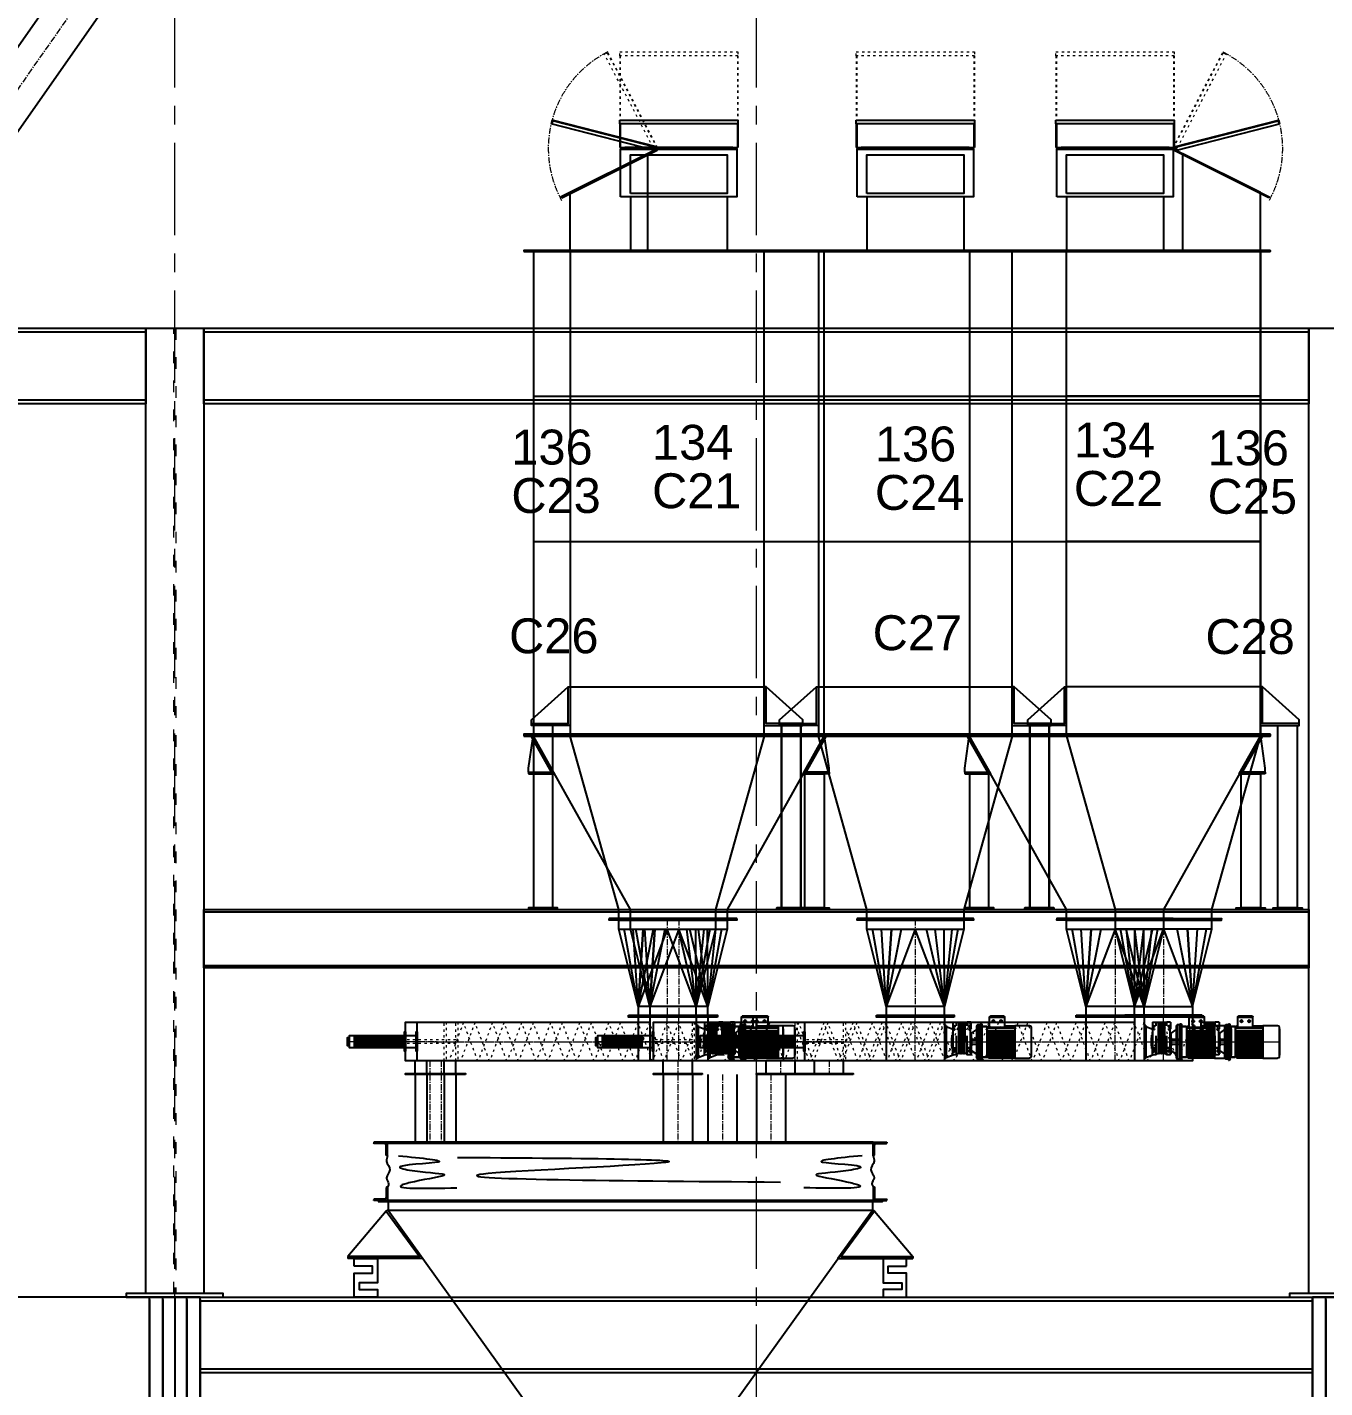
# Model space of a CAD drawing. Header units: millimetres. Extents: x 3220 to 226993, y 817 to 176024.
# Drawn here: x 154507 to 161200, y 98075 to 105095 of the extents above; entities that cross this region are included whole.
import ezdxf

# ---------------------------------------------------------------- set-up
doc = ezdxf.new("R2010")
doc.units = ezdxf.units.MM
for name, pattern in [('ACAD_ISO03W100', [30, 12, -18]), ('AXES', [50.8, 31.75, -6.35, 6.35, -6.35]), ('CENTER', [10.16, 6.35, -1.27, 1.27, -1.27]), ('DASHED2', [9.525, 6.35, -3.175])]:
    doc.linetypes.add(name, pattern=pattern)
for name, color, linetype, lineweight in [('Axe', 1, 'AXES', 9), ('Cache', 3, 'ACAD_ISO03W100', 13), ('DESSIN', 7, 'Continuous', 25), ('RAHMEN025', 7, 'Continuous', 50)]:
    doc.layers.add(name, color=color, linetype=linetype, lineweight=lineweight)
for name, color, linetype in [('D3', 7, 'Continuous'), ('Repère', 76, 'Continuous'), ('TB', 7, 'Continuous')]:
    doc.layers.add(name, color=color, linetype=linetype)
doc.styles.get("Standard").update_dxf_attribs({"font": 'arial.ttf'})

# ---------------------------------------------------------------- blocks, each defined once
blk = doc.blocks.new('cell 2.5x2.5x10.2')
at = {"layer": 'Axe', "lineweight": -3, "ltscale": 25}
blk.add_line((3000, 1000), (3000, -10000), dxfattribs=at)
at = {"layer": 'DESSIN', "color": 4}
for p, q in [((3130.5, 1000), (-130.5, 1000)), ((2869.5, -10000), (2869.5, 1000)), ((2869.5, 988), (2869.5, -10000)), ((2937.9, -10000), (2937.9, 1000)), ((2937.9, 988), (2937.9, -10000)), ((3062.1, -10000), (3062.1, 1000)), ((3062.1, 988), (3062.1, -10000)), ((3130.5, -10000), (3130.5, 1000)), ((3130.5, 988), (3130.5, -10000))]:
    blk.add_line(p, q, dxfattribs=at)
blk = doc.blocks.new('silo 3x3x8.50 m')
at = {"layer": 'Axe', "lineweight": -3, "ltscale": 25}
for p, q in [((0, 7500), (0, 1000)), ((3000, 7500), (3000, 1000))]:
    blk.add_line(p, q, dxfattribs=at)
at = {"layer": 'DESSIN', "color": 4}
for p, q in [((3130.5, 7500), (-130.5, 7500)), ((-130.5, 1000), (-130.5, 7500)), ((-130.5, 7488), (-130.5, 1000)), ((-62.1, 1000), (-62.1, 7500)), ((-62.1, 7488), (-62.1, 1000)), ((62.1, 1000), (62.1, 7500)), ((62.1, 7488), (62.1, 1000)), ((130.5, 1000), (130.5, 7500)), ((130.5, 7488), (130.5, 1000)), ((2869.5, 1000), (2869.5, 7500)), ((2869.5, 7488), (2869.5, 1000)), ((2937.9, 1000), (2937.9, 7500)), ((2937.9, 7488), (2937.9, 1000)), ((3062.1, 1000), (3062.1, 7500)), ((3062.1, 7488), (3062.1, 1000)), ((3130.5, 1000), (3130.5, 7500)), ((3130.5, 7488), (3130.5, 1000)), ((130.5, 6500), (2869.5, 6500)), ((130.5, 4500), (2869.5, 4500)), ((130.5, 2500), (2869.5, 2500)), ((3130.5, 1000), (-130.5, 1000)), ((2910, 1000), (90, 1000))]:
    blk.add_line(p, q, dxfattribs=at)
at = {"layer": 'DESSIN'}
for p, q in [((2959, 6039.7), (2959, 6040)), ((2959, 5960), (2959, 5960.3)), ((2959, 1960), (2959, 1960.3))]:
    blk.add_line(p, q, dxfattribs=at)
blk = doc.blocks.new('section c-d')
for points in [[(5850, 25610), (150, 25610), (150, 26000), (5850, 26000)], [(150, 25981), (5850, 25981), (5850, 25629), (150, 25629)], [(6150, 21020), (5850, 21020), (5850, 26000), (6150, 26000)], [(11850, 25610), (6150, 25610), (6150, 26000), (11850, 26000)], [(6150, 25981), (11850, 25981), (11850, 25629), (6150, 25629)], [(12150, 21020), (11850, 21020), (11850, 26000), (12150, 26000)], [(6150, 23000), (11850, 23000), (11850, 22700), (6150, 22700)], [(11850, 22710.7), (6150, 22710.7), (6150, 22989.3), (11850, 22989.3)], [(5750, 21000), (6250, 21000), (6250, 21020), (5750, 21020)], [(11869.5, 20610), (6130.5, 20610), (6130.5, 21000), (11869.5, 21000)], [(11750, 21000), (12250, 21000), (12250, 21020), (11750, 21020)], [(6130.5, 20981), (11869.5, 20981), (11869.5, 20629), (6130.5, 20629)]]:
    blk.add_lwpolyline(points, close=True)
at = {"layer": 'Axe', "ltscale": 15}
for p, q in [((6000, -4000), (6000, 33323.9)), ((9000, -4000), (9000, 33323.9))]:
    blk.add_line(p, q, dxfattribs=at)
at = {"layer": 'Cache', "ltscale": 5}
blk.add_lwpolyline([(5994.5, 26000), (6005.5, 26000), (6005.5, 21020), (5994.5, 21020)], close=True, dxfattribs=at)
blk.add_blockref('cell 2.5x2.5x10.2', (3000, 20000))
at = {"color": 2}
blk.add_blockref('silo 3x3x8.50 m', (12000, 13500), dxfattribs=at)
blk = doc.blocks.new('134')
at = {"color": 5}
for p, q in [((-305, 5004.5), (-305, 4883)), ((-302, 5004.5), (-302, 4883)), ((302, 5004.5), (302, 4883)), ((305, 5004.5), (305, 4883)), ((-305, 4883), (305, 4883))]:
    blk.add_line(p, q, dxfattribs=at)
at = {"color": 30}
for p, q in [((-758.7, 1840.1), (-750, 1845)), ((758.7, 1840.1), (750, 1845)), ((-775, 1660), (-775, 1650)), ((775, 1660), (775, 1650)), ((-250, 950), (250, 950)), ((-250, 850), (250, 850))]:
    blk.add_line(p, q, dxfattribs=at)
at = {"color": 252}
for p, q in [((-150, 450.3), (-221.1, 850.2)), ((-150, 450.3), (-174.7, 850.2)), ((-150, 450.3), (-71.1, 850.3)), ((-150, 450.3), (-123.1, 850.1)), ((-123.1, 850.1), (-150, 450.3)), ((0, 850), (-150, 450.3)), ((149.9, 450), (0, 850)), ((55.9, 850.3), (149.9, 450)), ((149.7, 450.4), (102, 849.9)), ((149.9, 450.1), (148.2, 849.9)), ((149.9, 450), (190.7, 850.1)), ((150, 450.3), (221.1, 850.2))]:
    blk.add_line(p, q, dxfattribs=at)
at = {"color": 5}
blk.add_lwpolyline([(-305, 5023.9), (305, 5023.9), (305, 5004.5), (-305, 5004.5)], close=True, dxfattribs=at)
at = {"color": 30}
for points in [[(-300, 4627), (-300, 4873), (300, 4873), (300, 4627), (-300, 4627)], [(-250, 4644.4), (-250, 4844.4), (250, 4844.4), (250, 4644.4), (-250, 4644.4)], [(-250, 4627), (-250, 4350)], [(250, 4627), (250, 4350)], [(-750, 3600), (750, 3600)], [(-750, 2850), (750, 2850)], [(-775, 1650), (-641.1, 1650), (-750, 1845)], [(-775, 1660), (-656.8, 1660), (-758.7, 1840.1)], [(-775, 1660), (-775, 1680), (-753.8, 1831.4)], [(750, 1845), (250, 950), (250, 905), (-250, 905), (-250, 950), (-750, 1845)], [(775, 1650), (641.1, 1650), (750, 1845)], [(775, 1660), (656.8, 1660), (758.7, 1840.1)], [(775, 1660), (775, 1680), (753.8, 1831.4)], [(-150, 450), (-250, 850), (-250, 895), (250, 895), (250, 850), (150, 450)]]:
    blk.add_lwpolyline(points, dxfattribs=at)
at = {"color": 5}
blk.add_lwpolyline([(-275, 4873), (275, 4873, 0.414214), (280, 4878), (280, 4878, 0.414214), (275, 4883), (-275, 4883, 0.414214), (-280, 4878), (-280, 4878, 0.414214)], format="xyb", close=True, dxfattribs=at)
at = {"color": 30}
for points in [[(-800, 4345), (800, 4345), (800, 4350), (-800, 4350)], [(-750, 1855), (750, 1855), (750, 4345), (-750, 4345)], [(-800, 1850), (800, 1850), (800, 1855), (-800, 1855)], [(-800, 1845), (800, 1845), (800, 1850), (-800, 1850)], [(-750, 960), (-650, 960), (-650, 1650), (-750, 1650)], [(750, 960), (650, 960), (650, 1650), (750, 1650)], [(-775, 950), (-625, 950), (-625, 960), (-775, 960)], [(775, 950), (625, 950), (625, 960), (775, 960)], [(-300, 900), (300, 900), (300, 905), (-300, 905)], [(-300, 900), (300, 900), (300, 895), (-300, 895)], [(-150, 405), (150, 405), (150, 450), (-150, 450)], [(-200, 405), (200, 405), (200, 400), (-200, 400)]]:
    blk.add_lwpolyline(points, close=True, dxfattribs=at)
at = {"layer": 'Axe'}
blk.add_line((0, 900), (0, 400), dxfattribs=at)
at = {"layer": 'Cache'}
for p, q in [((-305, 5355.6), (-305, 5023.9)), ((-302, 5355.6), (-302, 5023.9)), ((302, 5355.6), (302, 5023.9)), ((305, 5355.6), (305, 5023.9))]:
    blk.add_line(p, q, dxfattribs=at)
blk.add_lwpolyline([(-305, 5375), (305, 5375), (305, 5355.6), (-305, 5355.6)], close=True, dxfattribs=at)
blk = doc.blocks.new('C23&C25')
for p, q in [((-500, 4250), (-100, 4450)), ((-500, 4250), (-100, 4450)), ((-250, 550), (250, 550)), ((-250, 450), (250, 450))]:
    blk.add_line(p, q)
at = {"color": 5}
blk.add_line((-69.1, 4468.4), (-65, 4484.9), dxfattribs=at)
at = {"color": 252}
for p, q in [((-150, 50.3), (-221.1, 450.2)), ((-150, 50.3), (-174.7, 450.2)), ((-150, 50.3), (-71.1, 450.3)), ((-150, 50.3), (-123.1, 450.1)), ((-123.1, 450.1), (-150, 50.3)), ((0, 450), (-150, 50.3)), ((149.9, 50), (0, 450)), ((55.9, 450.3), (149.9, 50)), ((149.7, 50.4), (102, 449.9)), ((149.9, 50.1), (148.2, 449.9)), ((149.9, 50), (190.7, 450.1)), ((150, 50.3), (221.1, 450.2))]:
    blk.add_line(p, q, dxfattribs=at)
at = {"color": 5}
for points in [[(-54.3, 4485.2), (-593.7, 4623.9), (-598.6, 4604.5)], [(-69.1, 4468.4), (-598.6, 4604.5)], [(-54.3, 4485.2), (-55.1, 4482.3), (-591.5, 4620.2), (-595.7, 4603.7)]]:
    blk.add_lwpolyline(points, dxfattribs=at)
for points in [[(-543.7, 4222.5), (-51.8, 4468.5), (-54, 4473), (-546, 4227)], [(-543.7, 4222.5), (-51.8, 4468.5), (-54, 4473), (-546, 4227)], [(-550, 3945), (550, 3945), (550, 3950), (-550, 3950)], [(-500, 1455), (500, 1455), (500, 3945), (-500, 3945)], [(-690, 560), (-590, 560), (-590, 1500), (-690, 1500)], [(690, 560), (590, 560), (590, 1500), (690, 1500)], [(-550, 1450), (550, 1450), (550, 1455), (-550, 1455)], [(-550, 1445), (550, 1445), (550, 1450), (-550, 1450)], [(-715, 550), (-565, 550), (-565, 560), (-715, 560)], [(-300, 500), (300, 500), (300, 505), (-300, 505)], [(-300, 500), (300, 500), (300, 495), (-300, 495)], [(715, 550), (565, 550), (565, 560), (715, 560)], [(-200, 5), (200, 5), (200, 0), (-200, 0)], [(-150, 5), (150, 5), (150, 50), (-150, 50)]]:
    blk.add_lwpolyline(points, close=True)
for points in [[(-100, 3950), (-100, 4444.4)], [(-500, 3950), (-500, 4244.4)], [(-500, 3200), (500, 3200)], [(-500, 2450), (500, 2450)], [(-500, 1500), (-500, 1500), (-700, 1500), (-700, 1510), (-510, 1510), (-510, 1700), (-500, 1700)], [(-700, 1510), (-700, 1530), (-510, 1700)], [(-500, 1700), (500, 1700)], [(500, 1500), (500, 1500), (700, 1500), (700, 1510), (510, 1510), (510, 1700), (500, 1700)], [(700, 1510), (700, 1530), (510, 1700)], [(500, 1445), (250, 550), (250, 505), (-250, 505), (-250, 550), (-500, 1445)], [(-150, 50), (-250, 450), (-250, 495), (250, 495), (250, 450), (150, 50)]]:
    blk.add_lwpolyline(points)
blk.add_circle((-56.3, 4477.5), 5, dxfattribs=at)
at = {"layer": 'Axe'}
blk.add_line((0, 500), (0, 0), dxfattribs=at)
blk.add_arc((-56.3, 4477.5), 557, 116.71914, 208.77658, dxfattribs=at)
at = {"layer": 'Cache', "color": 3}
blk.add_line((-71.6, 4480.9), (-56.6, 4488.9), dxfattribs=at)
for points in [[(-49.2, 4481.2), (-306.7, 4975), (-324.4, 4965.7)], [(-71.6, 4480.9), (-324.4, 4965.7)], [(-49.2, 4481.2), (-51.9, 4479.8), (-308, 4970.9), (-323, 4963)]]:
    blk.add_lwpolyline(points, dxfattribs=at)
blk = doc.blocks.new('C24 - C26 - C27 & C28')
at = {"color": 5}
for p, q in [((-305, 4604.5), (-305, 4483)), ((-302, 4604.5), (-302, 4483)), ((302, 4604.5), (302, 4483)), ((305, 4604.5), (305, 4483)), ((-305, 4483), (305, 4483))]:
    blk.add_line(p, q, dxfattribs=at)
for p, q in [((-250, 550), (250, 550)), ((-250, 450), (250, 450))]:
    blk.add_line(p, q)
at = {"color": 252}
for p, q in [((-150, 50.3), (-221.1, 450.2)), ((-150, 50.3), (-174.7, 450.2)), ((-150, 50.3), (-71.1, 450.3)), ((-150, 50.3), (-123.1, 450.1)), ((-123.1, 450.1), (-150, 50.3)), ((0, 450), (-150, 50.3)), ((149.9, 50), (0, 450)), ((55.9, 450.3), (149.9, 50)), ((149.7, 50.4), (102, 449.9)), ((149.9, 50.1), (148.2, 449.9)), ((149.9, 50), (190.7, 450.1)), ((150, 50.3), (221.1, 450.2))]:
    blk.add_line(p, q, dxfattribs=at)
at = {"color": 5}
blk.add_lwpolyline([(-305, 4623.9), (305, 4623.9), (305, 4604.5), (-305, 4604.5)], close=True, dxfattribs=at)
for points in [[(-300, 4227), (-300, 4473), (300, 4473), (300, 4227), (-300, 4227)], [(-250, 4244.4), (-250, 4444.4), (250, 4444.4), (250, 4244.4), (-250, 4244.4)], [(-250, 4227), (-250, 3950)], [(250, 4227), (250, 3950)], [(-500, 3200), (500, 3200)], [(-500, 2450), (500, 2450)], [(-500, 1500), (-500, 1500), (-700, 1500), (-700, 1510), (-510, 1510), (-510, 1700), (-500, 1700)], [(-700, 1510), (-700, 1530), (-510, 1700)], [(-500, 1700), (500, 1700)], [(500, 1500), (500, 1500), (700, 1500), (700, 1510), (510, 1510), (510, 1700), (500, 1700)], [(700, 1510), (700, 1530), (510, 1700)], [(500, 1445), (250, 550), (250, 505), (-250, 505), (-250, 550), (-500, 1445)], [(-150, 50), (-250, 450), (-250, 495), (250, 495), (250, 450), (150, 50)]]:
    blk.add_lwpolyline(points)
blk.add_lwpolyline([(-275, 4473), (275, 4473, 0.414214), (280, 4478), (280, 4478, 0.414214), (275, 4483), (-275, 4483, 0.414214), (-280, 4478), (-280, 4478, 0.414214)], format="xyb", close=True, dxfattribs=at)
for points in [[(-550, 3945), (550, 3945), (550, 3950), (-550, 3950)], [(-500, 1455), (500, 1455), (500, 3945), (-500, 3945)], [(-690, 560), (-590, 560), (-590, 1500), (-690, 1500)], [(690, 560), (590, 560), (590, 1500), (690, 1500)], [(-550, 1450), (550, 1450), (550, 1455), (-550, 1455)], [(-550, 1445), (550, 1445), (550, 1450), (-550, 1450)], [(-715, 550), (-565, 550), (-565, 560), (-715, 560)], [(-300, 500), (300, 500), (300, 505), (-300, 505)], [(-300, 500), (300, 500), (300, 495), (-300, 495)], [(715, 550), (565, 550), (565, 560), (715, 560)], [(-200, 5), (200, 5), (200, 0), (-200, 0)], [(-150, 5), (150, 5), (150, 50), (-150, 50)]]:
    blk.add_lwpolyline(points, close=True)
at = {"layer": 'Axe'}
blk.add_line((0, 500), (0, 0), dxfattribs=at)
at = {"layer": 'Cache'}
for p, q in [((-305, 4955.6), (-305, 4623.9)), ((-302, 4955.6), (-302, 4623.9)), ((302, 4955.6), (302, 4623.9)), ((305, 4955.6), (305, 4623.9))]:
    blk.add_line(p, q, dxfattribs=at)
blk.add_lwpolyline([(-305, 4975), (305, 4975), (305, 4955.6), (-305, 4955.6)], close=True, dxfattribs=at)
blk = doc.blocks.new('bloc cellule L')
for name, p in [('134', (60, 100)), ('C23&C25', (0, 500)), ('C24 - C26 - C27 & C28', (1280, 500)), ('134', (2310, 100))]:
    blk.add_blockref(name, p)
at = {"xscale": -1}
blk.add_blockref('C23&C25', (2560, 500), dxfattribs=at)
blk = doc.blocks.new('138')
at = {"color": 0}
for p, q in [((-758.7, 1445), (-957.1, 1210)), ((-750, 1450), (-758.7, 1445)), ((1750, 1450), (1758.7, 1445)), ((1758.7, 1445), (1957.1, 1210)), ((-957.1, 1210), (-957.1, 1200)), ((1957.1, 1210), (1957.1, 1200))]:
    blk.add_line(p, q, dxfattribs=at)
at = {"color": 252}
for p, q in [((437.5, -250), (75, 200)), ((437.5, -250), (500, 200)), ((562.5, -250), (500, 200)), ((562.5, -250), (925, 200))]:
    blk.add_line(p, q, dxfattribs=at)
at = {"color": 0}
for points in [[(-800, 1495), (1800, 1495), (1800, 1500), (-800, 1500)], [(375, -250), (625, -250), (625, -295), (375, -295)], [(325, -300), (675, -300), (675, -295), (325, -295)]]:
    blk.add_lwpolyline(points, close=True, dxfattribs=at)
for points in [[(-750, 1495), (-750, 1450), (1750, 1450), (1750, 1495)], [(-750, 1450), (-570.7, 1200), (-957.1, 1200)], [(-758.7, 1445), (-587.9, 1210), (-957.1, 1210)], [(-750, 1450), (75, 300), (925, 300), (1750, 1450)], [(1750, 1450), (1570.7, 1200), (1957.1, 1200)], [(1758.7, 1445), (1587.9, 1210), (1957.1, 1210)], [(75, 200), (375, -250), (625, -250), (925, 200)]]:
    blk.add_lwpolyline(points, dxfattribs=at)
at = {"color": 2}
for points in [[(-924.6, 1160), (-924.6, 1200), (-804.6, 1200), (-804.6, 1075), (-899.6, 1075), (-899.6, 1040), (-804.6, 1040), (-804.6, 1000), (-924.6, 1000), (-924.6, 1125), (-829.6, 1125), (-829.6, 1160), (-924.6, 1160)], [(1924.6, 1160), (1924.6, 1200), (1804.6, 1200), (1804.6, 1075), (1899.6, 1075), (1899.6, 1040), (1804.6, 1040), (1804.6, 1000), (1924.6, 1000), (1924.6, 1125), (1829.6, 1125), (1829.6, 1160), (1924.6, 1160)]]:
    blk.add_lwpolyline(points, dxfattribs=at)
for points in [[(75, 255), (75, 300), (925, 300), (925, 255)], [(75, 245), (75, 200), (925, 200), (925, 245)]]:
    blk.add_lwpolyline(points)
for points in [[(25, 250), (975, 250), (975, 255), (25, 255)], [(25, 245), (975, 245), (975, 250), (25, 250)]]:
    blk.add_lwpolyline(points, close=True)
at = {"color": 252}
for points in [[(437.5, -250), (145.7, 200)], [(437.5, -250), (197.9, 200)], [(437.5, -250), (250, 200)], [(437.5, -250), (300, 200)], [(437.5, -250), (350, 200)], [(437.5, -250), (400, 200)], [(437.5, -250), (450, 200)], [(562.5, -250), (550, 200)], [(562.5, -250), (750, 200)], [(562.5, -250), (700, 200)], [(562.5, -250), (650, 200)], [(562.5, -250), (600, 200)], [(562.5, -250), (802.1, 200)], [(562.5, -250), (854.3, 200)]]:
    blk.add_lwpolyline(points, dxfattribs=at)
at = {"layer": 'Axe'}
blk.add_line((500, -215.1), (500, -300), dxfattribs=at)
blk = doc.blocks.new('A$C1187285E')
at = {"layer": 'Axe'}
for p, q in [((-174.9, 114.3), (-153.5, 114.3)), ((-164.2, 124.2), (-164.2, 104.3)), ((-111.6, 114.3), (-133.1, 114.3)), ((-122.3, 124.2), (-122.3, 104.3))]:
    blk.add_line(p, q, dxfattribs=at)
at = {"layer": 'Axe', "ltscale": 30}
blk.add_line((163.6, 0), (-331, 0), dxfattribs=at)
at = {"layer": 'D3', "color": 5, "ltscale": 10}
for p, q in [((-329.3, 81.7), (-329.3, -81.7)), ((-239.6, 90.1), (-320.9, 90.1)), ((-239.6, 90.1), (-239.6, -90.1)), ((-185.2, 88.1), (-239.6, 88.1)), ((-185.2, 85.6), (-239.6, 85.6)), ((-185.2, 83.1), (-239.6, 83.1)), ((-239.6, 79.7), (-185.2, 79.7)), ((-185.2, 78.7), (-185.2, 137.8)), ((-185.2, 133.6), (-101.4, 133.6)), ((-185.2, 78.7), (-101.4, 78.7)), ((-181, 142), (-105.6, 142)), ((-101.4, 78.7), (-101.4, 137.8)), ((-95.1, 88.1), (-101.4, 88.1)), ((-95.1, 85.6), (-101.4, 85.6)), ((-95.1, 83.1), (-101.4, 83.1)), ((-101.4, 79.7), (-95.1, 79.7)), ((-95.1, 88.1), (-88.8, 81.5)), ((-95.1, 85.6), (-88.8, 80.7)), ((-95.1, 83.1), (-88.8, 79.9)), ((-95.1, 79.7), (-88.8, 74.8)), ((-88.8, 80.4), (-60, 83)), ((-88.8, -81.5), (-88.8, 80.4)), ((-86.3, 84.9), (-60, 87.2)), ((-86.3, 80.7), (-86.3, 84.9)), ((-60, -95), (-60, 95)), ((-50, 100), (-55, 100)), ((-50, 100), (-50, -100)), ((-329.3, 73.8), (-331, 72.1)), ((-331, 72.1), (-331, -72.1)), ((-239.6, 74.7), (-95.1, 74.7)), ((-88.8, 61.1), (-239.6, 61.1)), ((-88.8, 53.5), (-239.6, 53.5)), ((-88.8, 46), (-239.6, 46)), ((-88.8, 38.4), (-239.6, 38.4)), ((-88.8, 30.8), (-239.6, 30.8)), ((-88.8, 23.2), (-239.6, 23.2)), ((-88.8, 15.7), (-239.6, 15.7)), ((-88.8, 8.1), (-239.6, 8.1)), ((-95.1, 74.7), (-88.8, 69.8)), ((-46.5, 65), (-50, 65)), ((-46.5, 65), (-46.5, -65)), ((0, 12), (-46.5, 12)), ((-5, 15), (-45, 15)), ((-45, 15), (-45, 12)), ((-5, 12), (-5, 15)), ((0, -12), (0, 12)), ((-329.3, -73.8), (-331, -72.1)), ((-88.8, -8.1), (-239.6, -8.1)), ((-88.8, -15.7), (-239.6, -15.7)), ((-88.8, -23.2), (-239.6, -23.2)), ((-88.8, -30.8), (-239.6, -30.8)), ((-88.8, -38.4), (-239.6, -38.4)), ((-88.8, -46), (-239.6, -46)), ((-88.8, -53.5), (-239.6, -53.5)), ((-88.8, -61.1), (-239.6, -61.1)), ((-239.6, -74.7), (-95.1, -74.7)), ((-95.1, -74.7), (-88.8, -69.8)), ((-95.1, -79.7), (-88.8, -74.8)), ((-46.5, -65), (-50, -65)), ((0, -12), (-46.5, -12)), ((-239.6, -90.1), (-320.9, -90.1)), ((-101.4, -79.7), (-239.6, -79.7)), ((-95.1, -83.1), (-239.6, -83.1)), ((-95.1, -85.6), (-239.6, -85.6)), ((-95.1, -88.1), (-239.6, -88.1)), ((-101.4, -79.7), (-95.1, -79.7)), ((-95.1, -83.1), (-88.8, -79.9)), ((-95.1, -85.6), (-88.8, -80.7)), ((-95.1, -88.1), (-88.8, -81.5)), ((-88.8, -81.5), (-60, -84)), ((-86.3, -85.9), (-86.3, -81.7)), ((-86.3, -85.9), (-60, -88.2)), ((-50, -100), (-55, -100))]:
    blk.add_line(p, q, dxfattribs=at)
for centre in [(-164.2, 114.3), (-122.3, 114.3)]:
    blk.add_circle(centre, 5.28, dxfattribs=at)
for centre, radius, start, end in [((-320.9, 81.7), 8.38, 90, 180), ((-181, 137.8), 4.19, 90, 180), ((-164.2, 114.3), 5.72, 90, 0), ((-122.3, 114.3), 5.72, 180, 90), ((-105.6, 137.8), 4.19, 0, 90), ((-55, 95), 5, 90, 180), ((-320.9, -81.7), 8.38, 180, 270), ((-55, -95), 5, 180, 270)]:
    blk.add_arc(centre, radius, start, end, dxfattribs=at)
blk = doc.blocks.new('reducteur')
at = {"layer": 'Axe', "linetype": 'CENTER', "ltscale": 40}
for p, q in [((92, 134), (75, 134)), ((84, 126), (84, 143)), ((208, 134), (225, 134)), ((216, 126), (216, 143)), ((64, -78), (92, -78)), ((84, -70), (84, -87)), ((236, -78), (208, -78)), ((216, -70), (216, -87))]:
    blk.add_line(p, q, dxfattribs=at)
at = {"layer": 'D3', "color": 252, "linetype": 'ByBlock'}
for p, q in [((16, 141), (0, 141)), ((0, 141), (0, -141)), ((16, 141), (16, -141)), ((16, 133), (74, 111)), ((72, 169), (105, 169)), ((72, 169), (72, 112)), ((105, 138), (105, 169)), ((195, 166), (105, 166)), ((123, 69), (123, 163)), ((128, 69), (128, 163)), ((136, 69), (136, 163)), ((140, 69), (140, 163)), ((148, 69), (148, 163)), ((153, 69), (153, 163)), ((161, 69), (161, 163)), ((165, 69), (165, 163)), ((173, 69), (173, 163)), ((178, 69), (178, 163)), ((195, 138), (195, 169)), ((228, 169), (195, 169)), ((228, 169), (228, 112)), ((64, -35), (64, 35)), ((64, 35), (66, 35)), ((66, 58), (69, 58)), ((66, -58), (66, 58)), ((69, 85), (69, -103)), ((69, 85), (75, 85)), ((72, 112), (75, 109)), ((72, 112), (90, 112)), ((75, -52), (75, 109)), ((75, 109), (89, 109)), ((105, -112), (105, 52)), ((123, -3), (123, 92)), ((128, -3), (128, 92)), ((136, -3), (136, 92)), ((140, -3), (140, 92)), ((148, -3), (148, 92)), ((153, -3), (153, 92)), ((161, -3), (161, 92)), ((165, -3), (165, 92)), ((173, -3), (173, 92)), ((178, -3), (178, 92)), ((195, -112), (195, 52)), ((228, 112), (210, 112)), ((225, 109), (211, 109)), ((228, 112), (225, 109)), ((225, -52), (225, 109)), ((231, 85), (225, 85)), ((231, 85), (231, -103)), ((234, 58), (231, 58)), ((234, -58), (234, 58)), ((236, 35), (234, 35)), ((236, -35), (236, 35)), ((16, -133), (74, -111)), ((64, -35), (66, -35)), ((66, -58), (69, -58)), ((69, -103), (72, -103)), ((72, -55), (75, -52)), ((72, -55), (105, -55)), ((72, -71), (72, -55)), ((72, -71), (84, -71)), ((72, -85), (84, -85)), ((72, -112), (72, -85)), ((105, -112), (72, -112)), ((75, -52), (105, -52)), ((123, -92), (105, -110)), ((123, -97), (123, -2)), ((127, -97), (127, -2)), ((127, -77), (135, -77)), ((135, -97), (135, -2)), ((140, -97), (140, -2)), ((140, -77), (148, -77)), ((148, -97), (148, -2)), ((152, -97), (152, -2)), ((160, -77), (152, -77)), ((160, -97), (160, -2)), ((165, -97), (165, -2)), ((173, -77), (165, -77)), ((173, -97), (173, -2)), ((177, -97), (177, -2)), ((177, -92), (195, -110)), ((225, -52), (195, -52)), ((228, -55), (195, -55)), ((228, -112), (195, -112)), ((228, -71), (216, -71)), ((228, -85), (216, -85)), ((228, -55), (225, -52)), ((228, -71), (228, -55)), ((228, -112), (228, -85)), ((231, -103), (228, -103)), ((234, -58), (231, -58)), ((236, -35), (234, -35)), ((16, -141), (0, -141))]:
    blk.add_line(p, q, dxfattribs=at)
for centre in [(84, 134), (216, 134)]:
    blk.add_circle(centre, 7.03, dxfattribs=at)
for centre, radius, start, end in [((126, 163), 2.34, 0, 180), ((138, 163), 2.34, 0, 180), ((151, 163), 2.34, 0, 180), ((163, 163), 2.34, 0, 180), ((176, 163), 2.34, 0, 180), ((85, 106), 3.12, 273.3958, 350.4229), ((150, 95), 62.5, 164.7815, 170.4229), ((126, 92), 2.34, 0, 180), ((125, -2), 2.34, 0, 180), ((137, -2), 2.34, 0, 180), ((138, 92), 2.34, 0, 180), ((151, 92), 2.34, 0, 180), ((150, -2), 2.34, 0, 180), ((162, -2), 2.34, 0, 180), ((163, 92), 2.34, 0, 180), ((176, 92), 2.34, 0, 180), ((175, -2), 2.34, 0, 180), ((150, 95), 62.5, 9.5771, 15.2185), ((215, 106), 3.12, 189.5771, 266.6042), ((84, -78), 7.03, 270, 90), ((125, -97), 2.34, 180, 0), ((137, -97), 2.34, 180, 0), ((150, -97), 2.34, 180, 0), ((162, -97), 2.34, 180, 0), ((175, -97), 2.34, 180, 0), ((216, -78), 7.03, 90, 270)]:
    blk.add_arc(centre, radius, start, end, dxfattribs=at)
at = {"layer": 'TB', "color": 252, "linetype": 'Continuous', "lineweight": 25, "ltscale": 2}
for p, q in [((278, -139), (278, 139)), ((285, 141), (279, 141)), ((285, -147), (285, 147)), ((303, 148), (287, 148)), ((303, -148), (303, 148)), ((231, 73), (278, 106)), ((231, -73), (278, -106)), ((285, -141), (279, -141)), ((303, -148), (287, -148))]:
    blk.add_line(p, q, dxfattribs=at)
at = {"layer": 'TB', "color": 252, "linetype": 'DASHED2', "lineweight": 25, "ltscale": 30}
for p, q in [((303, 22), (231, 22)), ((303, -22), (231, -22))]:
    blk.add_line(p, q, dxfattribs=at)
at = {"layer": 'TB', "color": 252, "linetype": 'Continuous', "lineweight": 25, "ltscale": 2}
for centre, start, end in [((279, 139), 90, 180), ((287, 147), 90, 180), ((279, -139), 180, 270), ((287, -147), 180, 270)]:
    blk.add_arc(centre, 1.56, start, end, dxfattribs=at)
blk = doc.blocks.new('137.3')
for p, q in [((150, -5), (150, -230)), ((1150, -295), (1150, -230)), ((1300, -295), (1300, -230))]:
    blk.add_line(p, q)
at = {"color": 5}
blk.add_line((1615, -101), (1615, -161), dxfattribs=at)
for points in [[(-200, -5), (200, -5), (200, 0), (-200, 0)], [(1100, -300), (1350, -300), (1350, -295), (1100, -295)]]:
    blk.add_lwpolyline(points, close=True)
blk.add_lwpolyline([(-150, -5), (-150, -230), (1350, -230), (1350, -30), (150, -30)])
blk.add_lwpolyline([(1350, -81), (1350, -181), (1355, -181), (1355, -81)], close=True, dxfattribs=at)
for points in [[(1355, -101), (1640, -101), (1640, -161), (1355, -161)], [(1410, -101), (1410, -161)], [(1410, -107), (1615, -107)], [(1410, -110), (1615, -110)], [(1410, -115), (1615, -115)], [(1410, -118), (1615, -118)], [(1410, -123), (1615, -123)], [(1410, -126), (1615, -126)], [(1410, -136), (1615, -136)], [(1410, -139), (1615, -139)], [(1640, -111), (1650, -111), (1650, -151), (1640, -151)], [(1410, -144), (1615, -144)], [(1410, -147), (1615, -147)], [(1410, -152), (1615, -152)], [(1410, -155), (1615, -155)]]:
    blk.add_lwpolyline(points, dxfattribs=at)
at = {"layer": 'Axe'}
for p, q in [((0, -230), (0, 0)), ((1650, -130.8), (-150, -132.5)), ((1225, -230), (1225, -300))]:
    blk.add_line(p, q, dxfattribs=at)
at = {"layer": 'Cache', "color": 5}
for p, q in [((1150, -121), (1350, -121)), ((1150, -141), (1350, -141))]:
    blk.add_line(p, q, dxfattribs=at)
at = {"layer": 'Cache'}
for points in [[(-151.3, -39), (-148.8, -32.4), (-73.8, -232.4)], [(-73.8, -232.4), (1.2, -32.4), (76.2, -232.4)], [(76.2, -232.4), (151.2, -32.4), (226.2, -232.4)], [(226.2, -232.4), (301.2, -32.4), (376.2, -232.4)], [(376.2, -232.4), (451.2, -32.4), (526.2, -232.4)], [(526.2, -232.4), (601.2, -32.4), (676.2, -232.4)], [(676.2, -232.4), (751.2, -32.4), (826.2, -232.4)], [(826.2, -232.4), (901.2, -32.4), (976.2, -232.4)], [(976.2, -232.4), (1051.2, -32.4), (1126.2, -232.4)]]:
    blk.add_lwpolyline(points, dxfattribs=at)
at = {"layer": 'Cache', "color": 5}
blk.add_lwpolyline([(1140, -30), (1140, -230), (1150, -230), (1150, -30)], close=True, dxfattribs=at)
at = {"extrusion": (0, 0, -1), "xscale": 0.6, "yscale": 0.6, "zscale": -0.6}
blk.add_blockref('reducteur', (150, -132.5), dxfattribs=at)
at = {"layer": 'RAHMEN025', "color": 7, "ltscale": 10, "xscale": 0.9375, "yscale": 0.9375, "zscale": 0.9375}
blk.add_blockref('A$C1187285E', (-288, -132.5), dxfattribs=at)
blk = doc.blocks.new('L50X50X5')
at = {"color": 5, "linetype": 'Continuous'}
for p, q in [((0, 0), (0, 50)), ((0, 50), (2.5, 50)), ((50, 0), (0, 0)), ((5, 10), (5, 47.5)), ((47.5, 5), (10, 5)), ((50, 2.5), (50, 0))]:
    blk.add_line(p, q, dxfattribs=at)
for centre, radius, start, end in [((2.5, 47.5), 2.5, 0, 90), ((10, 10), 5, 180, 270), ((47.5, 2.5), 2.5, 0, 90)]:
    blk.add_arc(centre, radius, start, end, dxfattribs=at)
blk = doc.blocks.new('138.01 L')
at = {"color": 5}
blk.add_line((-1750, -300), (-4255, -300.1), dxfattribs=at)
blk.add_lwpolyline([(-4255, -0.1), (-4255, -5.1), (-1750, -5), (-1750, 0)], close=True, dxfattribs=at)
for points, knots in [([(-4255, -70.1), (-4256.4, -79.7), (-4268.4, -104.9), (-4226.6, -141.6), (-4272.1, -180.3), (-4242, -215.8), (-4255, -230.1), (-4255, -230.1)], [20, 20, 20, 20, 48.976313, 96.021353, 140.529186, 174.986082, 209.573068, 209.573068, 209.573068, 209.573068]), ([(-1750, -70), (-1748.5, -79.6), (-1736.5, -104.8), (-1779.1, -141.6), (-1730.9, -179.9), (-1762.3, -210.3), (-1752.9, -225.4), (-1750, -230)], [20, 20, 20, 20, 48.976313, 96.021353, 140.529186, 174.986082, 190.328403, 190.328403, 190.328403, 190.328403])]:
    blk.add_open_spline(points, degree=3, knots=knots, dxfattribs=at)
for points in [[(-4198.1, -69.5), (-3993.1, -102.3), (-4191.1, -130.2), (-4113.8, -148.1), (-3960.4, -168), (-4116.6, -203.7), (-4179, -220.5), (-3897.5, -235.5)], [(-1806.9, -69.4), (-2011.9, -102.2), (-1813.9, -130.1), (-1891.2, -148), (-2044.6, -167.9), (-1888.4, -203.6), (-1826, -220.4), (-2107.5, -235.4)], [(-3893.3, -78.6), (-2818.7, -104), (-3736.1, -162), (-2227.5, -205.5)]]:
    blk.add_spline(points, degree=3, dxfattribs=at)
at = {"color": 5, "yscale": 1.4, "zscale": 1.4}
for p, xscale, rotation in [((-1750, 0), 1.4, 270), ((-4255, -0.1), -1.4, 90), ((-4255, -300.1), 1.4, 90), ((-1750, -300), -1.4, 270)]:
    blk.add_blockref('L50X50X5', p, dxfattribs=dict(at, xscale=xscale, rotation=rotation))
blk = doc.blocks.new('135.2')
for p, q in [((150, -5), (150, -230)), ((1650, -295), (1650, -230)), ((1800, -295), (1800, -230))]:
    blk.add_line(p, q)
at = {"color": 5}
blk.add_line((2115, -101), (2115, -161), dxfattribs=at)
for points in [[(-200, -5), (200, -5), (200, 0), (-200, 0)], [(1600, -300), (1850, -300), (1850, -295), (1600, -295)]]:
    blk.add_lwpolyline(points, close=True)
blk.add_lwpolyline([(-150, -5), (-150, -230), (1850, -230), (1850, -30), (150, -30)])
blk.add_lwpolyline([(1850, -81), (1850, -181), (1855, -181), (1855, -81)], close=True, dxfattribs=at)
for points in [[(1855, -101), (2140, -101), (2140, -161), (1855, -161)], [(1910, -101), (1910, -161)], [(1910, -107), (2115, -107)], [(1910, -110), (2115, -110)], [(1910, -115), (2115, -115)], [(1910, -118), (2115, -118)], [(1910, -123), (2115, -123)], [(1910, -126), (2115, -126)], [(1910, -136), (2115, -136)], [(1910, -139), (2115, -139)], [(2140, -111), (2150, -111), (2150, -151), (2140, -151)], [(1910, -144), (2115, -144)], [(1910, -147), (2115, -147)], [(1910, -152), (2115, -152)], [(1910, -155), (2115, -155)]]:
    blk.add_lwpolyline(points, dxfattribs=at)
at = {"layer": 'Axe'}
for p, q in [((0, -230), (0, 0)), ((2150, -130.8), (-150, -132.5)), ((1725, -230), (1725, -300))]:
    blk.add_line(p, q, dxfattribs=at)
at = {"layer": 'Cache', "color": 5}
for p, q in [((1650, -121), (1850, -121)), ((1650, -141), (1850, -141))]:
    blk.add_line(p, q, dxfattribs=at)
at = {"layer": 'Cache'}
for points in [[(-151.3, -39), (-148.8, -32.4), (-73.8, -232.4)], [(-73.8, -232.4), (1.2, -32.4), (76.2, -232.4)], [(76.2, -232.4), (151.2, -32.4), (226.2, -232.4)], [(226.2, -232.4), (301.2, -32.4), (376.2, -232.4)], [(376.2, -232.4), (451.2, -32.4), (526.2, -232.4)], [(526.2, -232.4), (601.2, -32.4), (676.2, -232.4)], [(676.2, -232.4), (751.2, -32.4), (826.2, -232.4)], [(826.2, -232.4), (901.2, -32.4), (976.2, -232.4)], [(976.2, -232.4), (1051.2, -32.4), (1126.2, -232.4)], [(1126.2, -232.4), (1201.2, -32.4), (1276.2, -232.4)], [(1276.2, -232.4), (1351.2, -32.4), (1426.2, -232.4)], [(1426.2, -232.4), (1501.2, -32.4), (1576.2, -232.4)], [(1576.2, -232.4), (1640, -62.3)]]:
    blk.add_lwpolyline(points, dxfattribs=at)
at = {"layer": 'Cache', "color": 5}
blk.add_lwpolyline([(1640, -30), (1640, -230), (1650, -230), (1650, -30)], close=True, dxfattribs=at)
at = {"extrusion": (0, 0, -1), "xscale": 0.6, "yscale": 0.6, "zscale": -0.6}
blk.add_blockref('reducteur', (150, -132.5), dxfattribs=at)
at = {"layer": 'RAHMEN025', "color": 7, "ltscale": 10, "xscale": 0.9375, "yscale": 0.9375, "zscale": 0.9375}
blk.add_blockref('A$C1187285E', (-288, -132.5), dxfattribs=at)

msp = doc.modelspace()

# ---------------------------------------------------------------- linework, layer by layer
at = {"color": 4}
for p, q in [((156508.2, 99692.4), (156508.2, 99342.4)), ((156568.2, 99692.4), (156568.2, 99342.4)), ((156658.2, 99692.4), (156658.2, 99342.4)), ((156718.2, 99692.4), (156718.2, 99342.4)), ((157788.2, 99692.4), (157788.2, 99342.4)), ((157938.2, 99692.4), (157938.2, 99342.4)), ((158018.2, 99692.4), (158018.2, 99342.4)), ((158168.2, 99692.4), (158168.2, 99342.4)), ((158268.2, 99692.4), (158268.2, 99342.4)), ((158418.2, 99692.4), (158418.2, 99342.4))]:
    msp.add_line(p, q, dxfattribs=at)
at = {"color": 30}
for points in [[(155983.2, 107242.6), (155983.2, 107208.7, -0.13005), (155966.9, 107146.9), (152932.4, 102813.7, 0.13005), (152883.3, 102628.2), (152883.3, 102594.4)], [(156233.2, 107242.6), (156233.2, 107208.7, -0.13005), (156184.2, 107023.3), (153149.7, 102690.1, 0.13005), (153133.3, 102628.2), (153133.3, 102594.4)]]:
    msp.add_lwpolyline(points, format="xyb", dxfattribs=at)
at = {"layer": 'Axe'}
for p, q in [((156583.2, 99692.4), (156583.2, 99342.4)), ((156643.2, 99692.4), (156643.2, 99342.4)), ((157863.2, 99692.4), (157863.2, 99342.4)), ((158093.2, 99692.4), (158093.2, 99342.4)), ((158343.2, 99692.4), (158343.2, 99342.4))]:
    msp.add_line(p, q, dxfattribs=at)
msp.add_lwpolyline([(156108.2, 107242.6), (156108.2, 107208.7, -0.13005), (156075.5, 107085.1), (153041, 102751.9, 0.13005), (153008.3, 102628.2), (153008.3, 102594.4)], format="xyb", dxfattribs=at)

# ---------------------------------------------------------------- block references
at = {"color": 2}
msp.add_blockref('section c-d', (149268.2, 77542.4), dxfattribs=at)
for name, p in [('bloc cellule L', (157808.2, 99492.4)), ('138.01 L', (160620.7, 99342.4)), ('138', (157118.2, 97542.4))]:
    msp.add_blockref(name, p)
at = {"xscale": -1}
for name, p in [('137.3', (157808.2, 99992.4)), ('137.3', (157868.2, 99992.4)), ('137.3', (159088.2, 99992.4)), ('135.2', (160118.2, 99992.4)), ('135.2', (160368.2, 99992.4))]:
    msp.add_blockref(name, p, dxfattribs=at)

# ---------------------------------------------------------------- texts
at = {"layer": 'Repère', "char_height": 180, "attachment_point": 1}
for s, insert in [('134', (159905.9, 103055.6)), ('136', (157004.3, 103019)), ('134', (157730.3, 103043.6)), ('136', (158879.7, 103034.9)), ('136', (160596, 103015))]:
    msp.add_mtext_dynamic_manual_height_columns(s, width=741.392, gutter_width=12.5, heights=[0], dxfattribs=dict(at, insert=insert))
at = {"layer": 'Repère', "color": 30, "char_height": 180, "attachment_point": 1}
for s, insert in [('C23', (157004.3, 102769)), ('C21', (157730.3, 102793.6)), ('C24', (158879.7, 102784.9)), ('C22', (159905.9, 102805.6)), ('C25', (160596, 102765)), ('C26', (156992.6, 102045.2)), ('C27', (158868.1, 102061.1)), ('C28', (160584.3, 102041.2))]:
    msp.add_mtext_dynamic_manual_height_columns(s, width=741.392, gutter_width=12.5, heights=[0], dxfattribs=dict(at, insert=insert))

doc.saveas('drawing.dxf')
